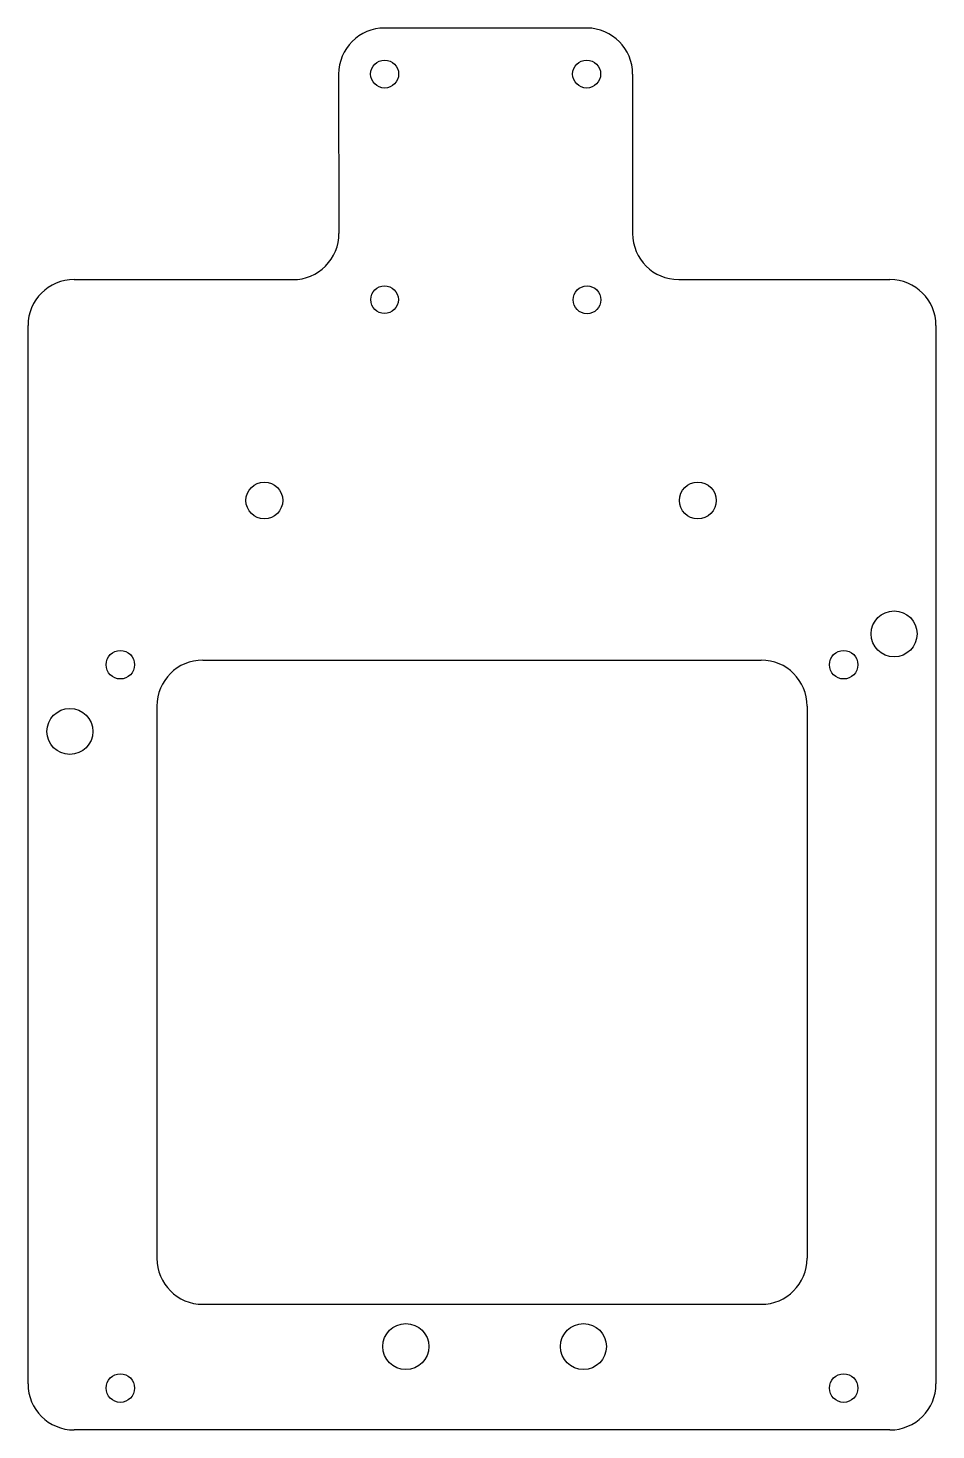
# Model space of a CAD drawing. Extents: x 186 to 284, y 35 to 187.
import ezdxf

# ---------------------------------------------------------------- set-up
doc = ezdxf.new("R2010")
doc.units = 0
doc.header["$LTSCALE"] = 12.7
doc.layers.add('VISIBLE', color=7, linetype='CONTINUOUS')

msp = doc.modelspace()

# ---------------------------------------------------------------- linework, layer by layer
at = {"layer": 'VISIBLE'}
for p, q in [((246.36, 186.92), (224.36, 186.92)), ((219.36, 181.92), (219.4, 164.6)), ((251.31, 181.92), (251.31, 164.59)), ((190.61, 159.59), (214.4, 159.59)), ((256.31, 159.59), (279.27, 159.59)), ((185.61, 39.59), (185.61, 154.59)), ((284.27, 154.59), (284.27, 39.59)), ((204.61, 118.24), (265.27, 118.24)), ((199.61, 113.24), (199.61, 53.24)), ((270.27, 113.24), (270.27, 53.24)), ((204.61, 48.24), (265.27, 48.24)), ((279.27, 34.59), (190.61, 34.59))]:
    msp.add_line(p, q, dxfattribs=at)
for centre, radius in [((224.36, 181.92), 1.52), ((246.31, 181.92), 1.52), ((224.35, 157.41), 1.5), ((246.35, 157.39), 1.51), ((211.29, 135.59), 2), ((258.39, 135.59), 2), ((279.72, 121.09), 2.5), ((195.64, 117.74), 1.55), ((274.24, 117.74), 1.55), ((190.16, 110.49), 2.5), ((226.66, 43.65), 2.5), ((245.96, 43.65), 2.5), ((195.64, 39.14), 1.55), ((274.24, 39.14), 1.55)]:
    msp.add_circle(centre, radius, dxfattribs=at)
for centre, start, end in [((224.36, 181.92), 90, 180), ((246.31, 181.92), 359.9974, 89.4548), ((214.4, 164.59), 270, 0.1342), ((256.31, 164.59), 180, 270), ((190.61, 154.59), 90, 180), ((279.27, 154.59), 0, 90), ((204.61, 113.24), 90, 180), ((265.27, 113.24), 0, 90), ((204.61, 53.24), 180, 270), ((265.27, 53.24), 270, 0), ((190.61, 39.59), 180, 270), ((279.27, 39.59), 270, 0)]:
    msp.add_arc(centre, 5, start, end, dxfattribs=at)

doc.saveas('drawing.dxf')
